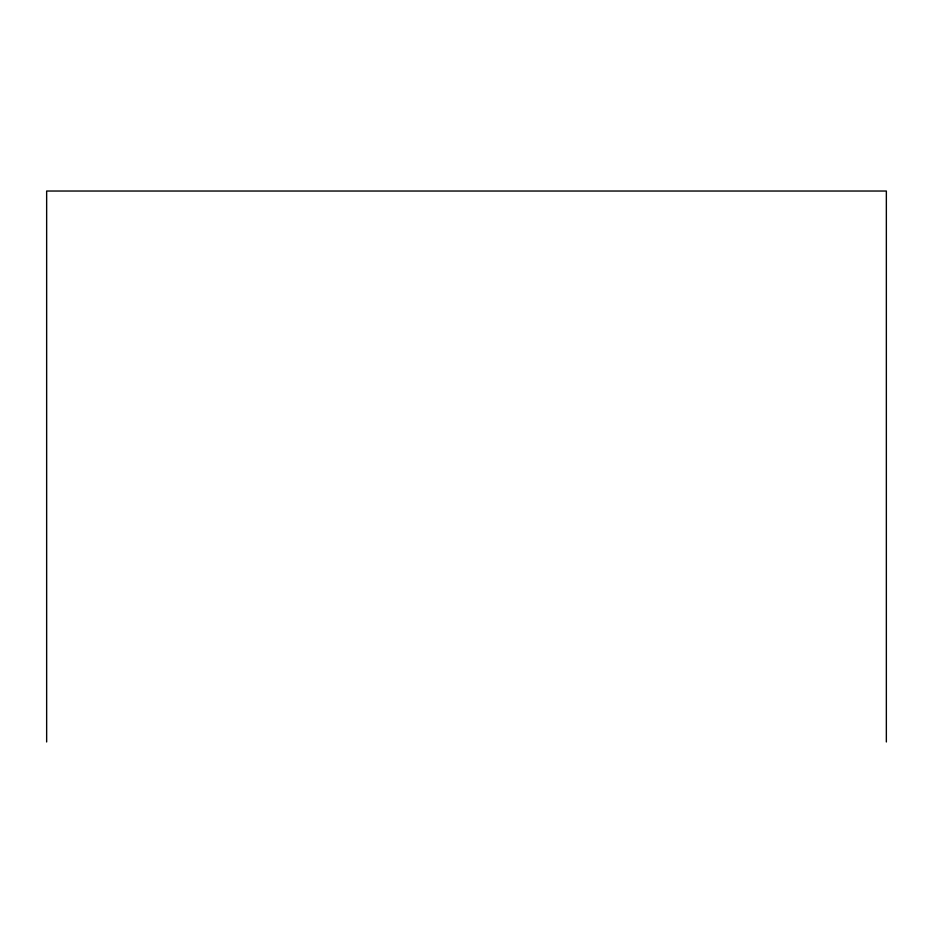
<?xml version="1.0" encoding="UTF-8"?>
<svg xmlns="http://www.w3.org/2000/svg" width="933" height="933" viewBox="0 0 933 933"><rect width="100%" height="100%" fill="white"/><g stroke="black" fill="none" stroke-linecap="round" stroke-linejoin="round"><path stroke-width="1.4" d="M886.35 741.968L886.35 191.032L46.65 191.032L46.65 741.968"/></g></svg>
